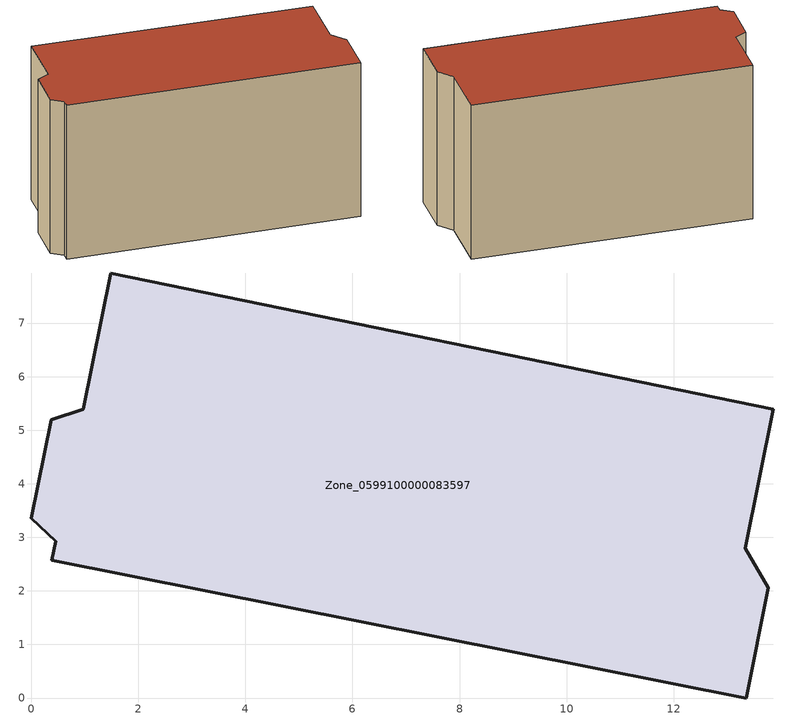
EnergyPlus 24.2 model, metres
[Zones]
Zone_0599100000083597
 floor ground (C_G): 13.33,2.79 13.76,2.06 13.36,0 0.39,2.58 0.46,2.92 0,3.35 0.38,5.19 0.97,5.39 1.49,7.93 13.86,5.39 z0
 wall outside (C_F): 0.97,5.39 0.38,5.19 0,3.35 0.46,2.92 0.39,2.58 13.36,0 13.76,2.06 13.33,2.79 13.86,5.39 1.49,7.93 0.97,5.39 z0:7.57
 roof outside (C_R): 13.86,5.39 1.49,7.93 0.97,5.39 0.38,5.19 0,3.35 0.46,2.92 0.39,2.58 13.36,0 13.76,2.06 13.33,2.79 z7.57
[BUILDING]
Pand.0599100000083597: North Axis=0; Terrain=City; Loads Convergence Tolerance Value=0.04; Temperature Convergence Tolerance Value=0.4; Solar Distribution=FullExterior; Maximum Number of Warmup Days=25; Minimum Number of Warmup Days=1
[Site:Location]
Rotterdam.The.Hague.AP_ZH_NLD Design_Conditions: Latitude=51.96; Longitude=4.45; Time Zone=1; Elevation=-4.5
[SITE:GROUNDTEMPERATURE:BUILDINGSURFACE]
18, 18, 18, 18, 18, 18, 18, 18, 18, 18, 18, 18
[MATERIAL] Thermal Absorptance=0.9; Solar Absorptance=0.7; Visible Absorptance=0.7
Name | Roughness | Thickness | Conductivity | Density | Specific Heat
G.TI.1946 | MediumSmooth | 0.15 | 1 | 540 | 1210
F.TI.1946 | Rough | 0.3 | 0.857143 | 1920 | 840
R.TI.1946 | MediumRough | 0.2 | 0.1 | 1500 | 1000
[CONSTRUCTION]
C_G: G.TI.1946
C_F: F.TI.1946
C_R: R.TI.1946
[ZONE]
Zone_0599100000083597: Type=1; Multiplier=1; Ceiling Height=Autocalculate; Volume=Autocalculate; Floor Area=autocalculate; Part of Total Floor Area=Yes
[ZONEINFILTRATION:DESIGNFLOWRATE]
Infil_Zone_0599100000083597: Zone or ZoneList or Space or SpaceList=Zone_0599100000083597; Schedule=AlwaysOn; Design Flow Rate Calculation Method=Flow/Area; Flow Rate per Floor Area=0.003; Constant Term Coefficient=1; Temperature Term Coefficient=0; Velocity Term Coefficient=0; Velocity Squared Term Coefficient=0
[HVACTEMPLATE:ZONE:IDEALLOADSAIRSYSTEM]
Zone_0599100000083597: Maximum Heating Supply Air Temperature=50; Minimum Cooling Supply Air Temperature=13; Maximum Heating Supply Air Humidity Ratio=0.0156; Minimum Cooling Supply Air Humidity Ratio=0.0077; Heating Limit=NoLimit; Cooling Limit=NoLimit; Dehumidification Control Type=ConstantSensibleHeatRatio; Cooling Sensible Heat Ratio=0.7; Dehumidification Setpoint=60; Humidification Control Type=None; Humidification Setpoint=30; Outdoor Air Method=None; Outdoor Air Flow Rate per Person=0.00944; Outdoor Air Flow Rate per Zone Floor Area=0; Outdoor Air Flow Rate per Zone=0; Demand Controlled Ventilation Type=None; Outdoor Air Economizer Type=NoEconomizer; Heat Recovery Type=None; Sensible Heat Recovery Effectiveness=0.7; Latent Heat Recovery Effectiveness=0.65
[ZONECONTROL:THERMOSTAT]
ThermostatControl_Zone_0599100000083597: Zone or ZoneList=Zone_0599100000083597; Control Type Schedule=DualSetpointControlType; Control 1=Thermostat_Zone_0599100000083597; Temperature Difference Between Cutout And Setpoint=0
[THERMOSTATSETPOINT:DUALSETPOINT]
Thermostat_Zone_0599100000083597: Heating Setpoint Temperature Schedule=HeatingSetpoint_Zone_0599100000083597; Cooling Setpoint Temperature Schedule=CoolingSetpoint_Zone_0599100000083597
[SCHEDULE:COMPACT]
HeatingSetpoint_Zone_0599100000083597: Through: 12/31, For: AllDays, Until: 24:00, 21
CoolingSetpoint_Zone_0599100000083597: Through: 12/31, For: AllDays, Until: 24:00, 24
DualSetpointControlType: Through: 12/31, For: AllDays, Until: 24:00, 4
AlwaysOn: Through: 12/31, For: AllDays, Until: 24:00, 1
